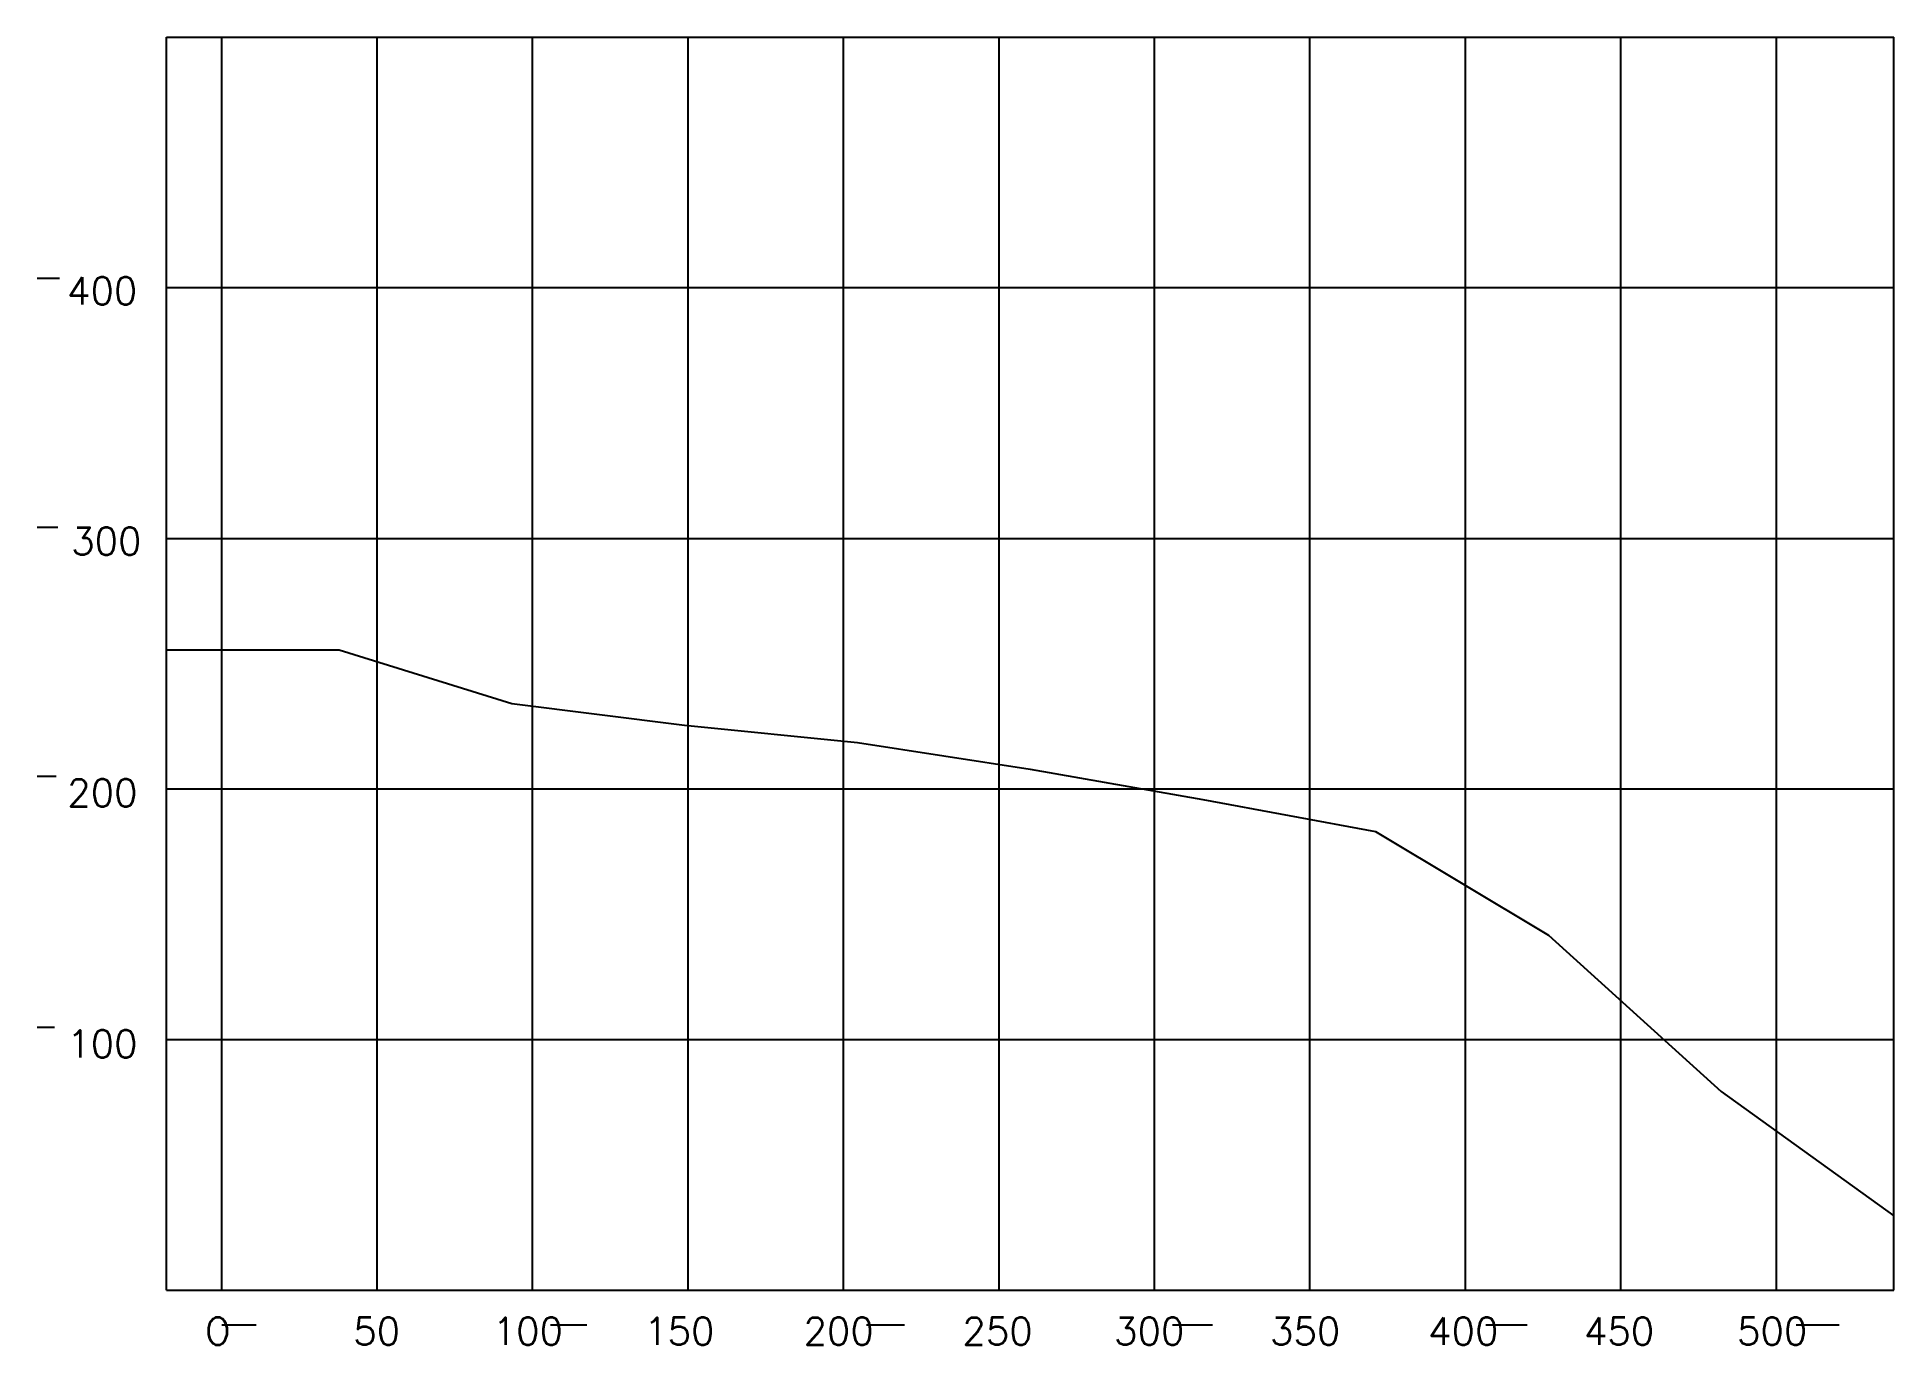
# Model space of a CAD drawing. Extents: x 325 to 1400, y 193 to 950.
import ezdxf
from ezdxf.enums import TextEntityAlignment as Align

# ---------------------------------------------------------------- set-up
doc = ezdxf.new("R2010")
doc.units = 0
doc.header["$MEASUREMENT"] = 0
doc.layers.get('0').update_dxf_attribs({"linetype": 'CONTINUOUS'})
doc.layers.add('-1', color=7, linetype='CONTINUOUS')
doc.layers.add('1', color=7, linetype='CONTINUOUS')
doc.styles.add('ROMANS', font='ROMANS', dxfattribs={"height": 0.2})

msp = doc.modelspace()

# ---------------------------------------------------------------- linework, layer by layer
at = {"layer": '-1', "color": 2, "linetype": 'Continuous'}
for p, q in [((325.2, 810.6), (338.2, 810.6)), ((325.2, 810.6), (336.2, 810.6)), ((325.2, 666.6), (337.2, 666.6)), ((325.2, 666.6), (336.2, 666.6)), ((325.2, 522.5), (336.2, 522.5)), ((325.2, 377.3), (335.2, 377.3)), ((432, 205), (452, 205)), ((622.4, 205), (643.4, 205)), ((805.3, 205), (827.3, 205)), ((982.5, 205), (1005.5, 205)), ((1163.8, 205), (1187.8, 205)), ((1343.4, 205), (1368.4, 205))]:
    msp.add_line(p, q, dxfattribs=at)
at = {"color": 7, "linetype": 'Continuous'}
for p, q in [((400, 950.2), (1400, 950.2)), ((400, 225), (400, 950.2)), ((1400, 225), (1400, 950.2)), ((400, 595.5), (500, 595.5)), ((500, 595.5), (600, 564.5)), ((600, 564.5), (700, 552)), ((700, 552), (800, 542)), ((800, 542), (900, 526.5)), ((900, 526.5), (1000, 509)), ((1000, 509), (1100, 490.5)), ((1100, 490.5), (1200, 430.5)), ((1200, 430.5), (1300, 340)), ((1300, 340), (1400, 268)), ((400, 225), (1400, 225))]:
    msp.add_line(p, q, dxfattribs=at)
at = {"layer": '1', "color": 4, "linetype": 'Continuous'}
for p, q in [((432, 225), (432, 950.2)), ((522, 225), (522, 950.2)), ((612, 225), (612, 950.2)), ((702, 225), (702, 950.2)), ((792, 225), (792, 950.2)), ((882, 225), (882, 950.2)), ((972, 225), (972, 950.2)), ((1062, 225), (1062, 950.2)), ((1152, 225), (1152, 950.2)), ((1242, 225), (1242, 950.2)), ((1332, 225), (1332, 950.2)), ((400, 805.2), (1400, 805.2)), ((400, 660.1), (1400, 660.1)), ((400, 515.1), (1400, 515.1)), ((400, 370), (1400, 370))]:
    msp.add_line(p, q, dxfattribs=at)

# ---------------------------------------------------------------- texts
at = {"layer": '-1', "color": 7, "linetype": 'Continuous', "style": 'ROMANS'}
for s, height, p in [('400', 15.82, (342.5, 811.2)), ('300', 15.82, (344.9, 666.4)), ('200', 15.82, (342.6, 520.8)), ('100', 15.82, (342.6, 375.4)), ('O', 15.8, (422.3, 209.2)), ('50', 15.82, (508.2, 209.2)), ('100', 15.82, (588.9, 209.2)), ('150', 15.82, (676.6, 209.2)), ('200', 15.82, (768.8, 209.2)), ('250', 15.82, (860.8, 209.2)), ('300', 15.82, (948.6, 209.2)), ('350', 15.82, (1038.9, 209.2)), ('400', 15.82, (1130.4, 209.2)), ('450', 15.82, (1220.6, 209.2)), ('500', 15.82, (1309.2, 209.2))]:
    msp.add_text(s, height=height, dxfattribs=at).set_placement(p, align=Align.TOP_LEFT)

doc.saveas('drawing.dxf')
